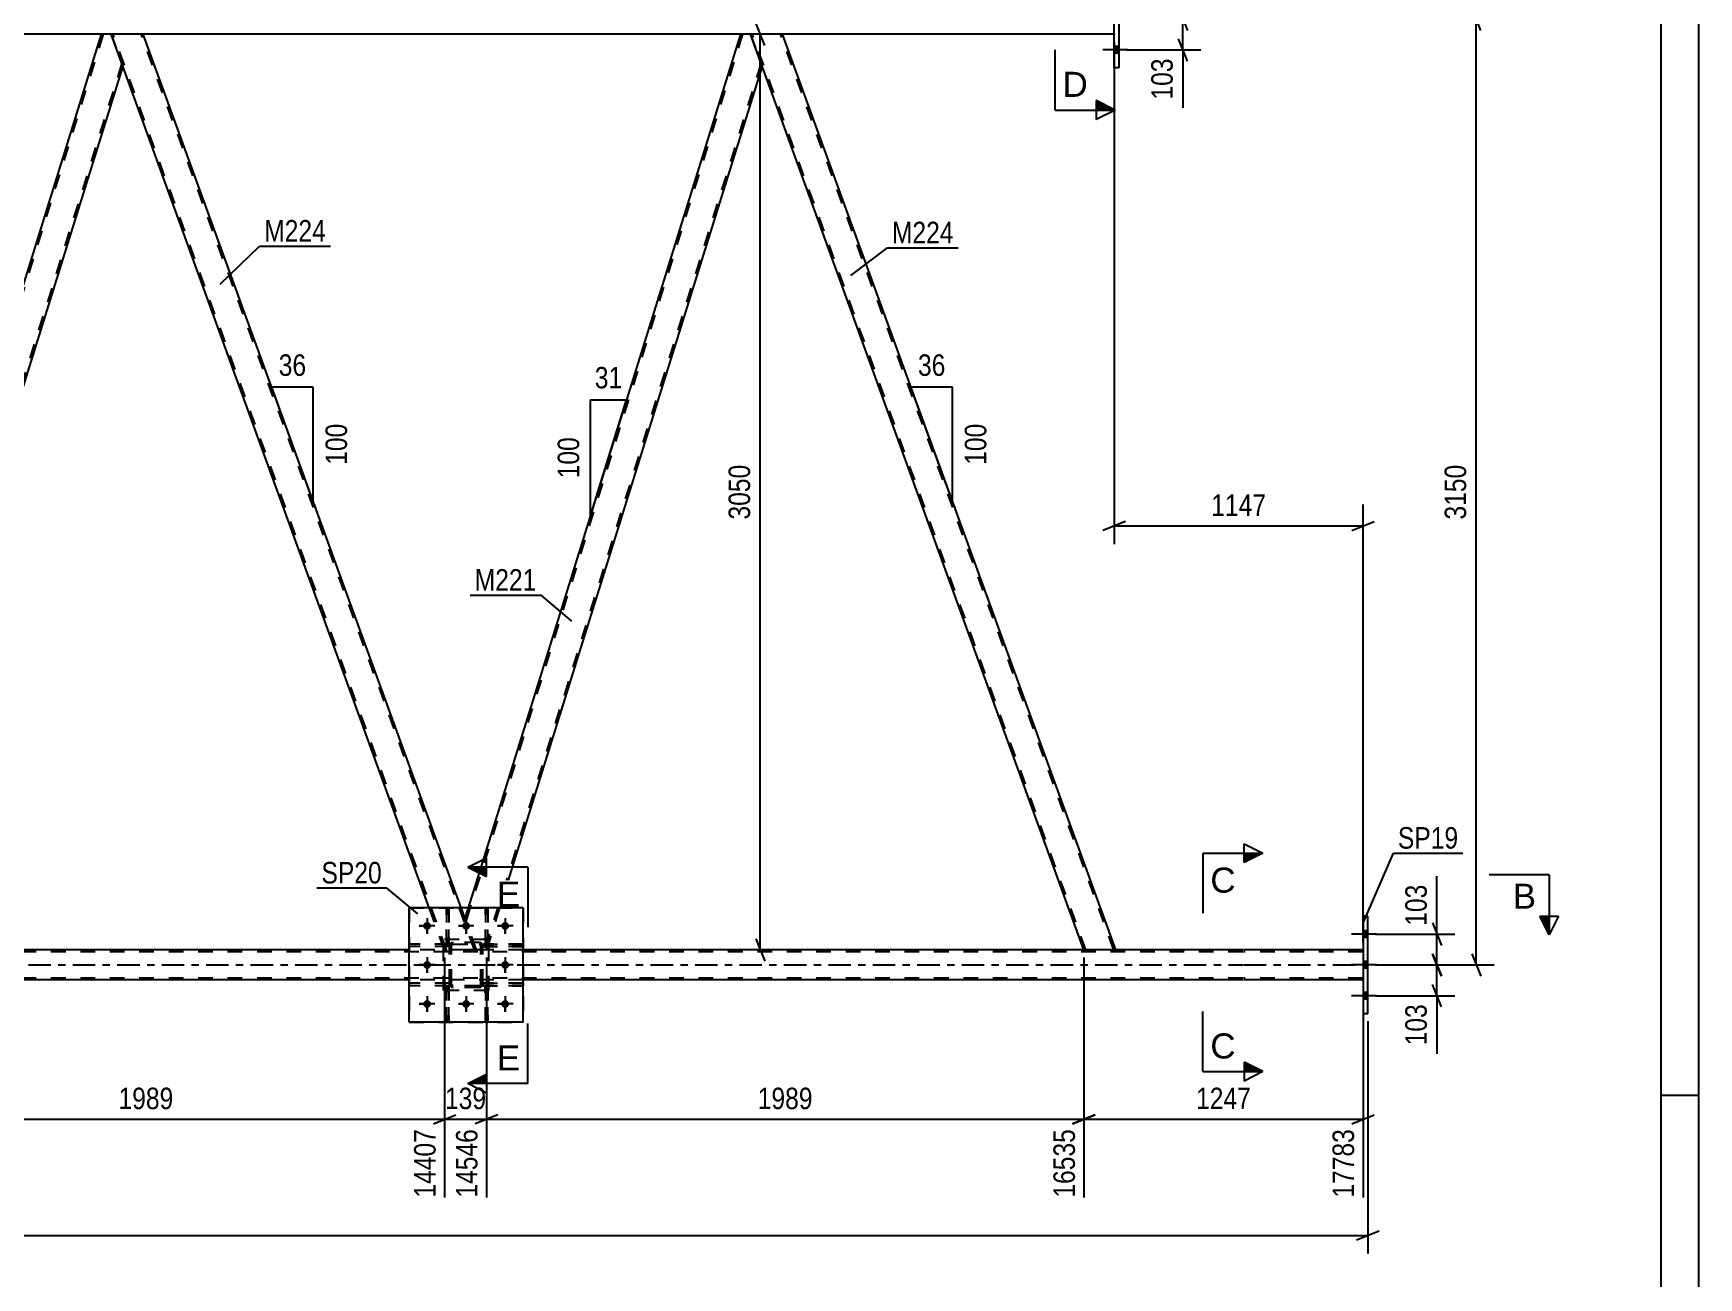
# Model space of a CAD drawing. Header units: millimetres. Extents: x 0 to 841, y 0 to 594.
# Drawn here: x 619.2 to 841, y 273.7 to 439.5 of the extents above; entities that cross this region are included whole.
import ezdxf

# ---------------------------------------------------------------- set-up
doc = ezdxf.new("R2010")
doc.units = ezdxf.units.MM
doc.linetypes.add('DXK_LINE_DOT2', pattern=[3.9198, 1.9599, -1.9599])
doc.linetypes.add('DXK_LINE_DOT3', pattern=[5.9187, 2.979, -0.9799, 0.9799, -0.9799])
doc.styles.add('Arial', font='ARIAL.TTF', dxfattribs={"height": 0.2})
doc.styles.add('Arial Narrow', font='ARIALN.TTF', dxfattribs={"height": 0.2})

# ---------------------------------------------------------------- blocks, each defined once
blk = doc.blocks.new('Unknown-122573939-1133 - 10963')
at = {"color": 5, "linetype": 'Continuous'}
for p, q in [((841, 0), (841, 594)), ((836, 5), (836, 589)), ((841, 298), (836, 298))]:
    blk.add_line(p, q, dxfattribs=at)
blk = doc.blocks.new('Part-122573939-3376 - 3261')
at = {"color": 7, "linetype": 'DXK_LINE_DOT2'}
for p, q in [((674.66, 312.95), (669.26, 312.95)), ((669.26, 312.95), (669.26, 312.63)), ((674.06, 312.63), (674.06, 312.95)), ((674.66, 312.63), (674.66, 312.95)), ((674.66, 312.63), (669.26, 312.63))]:
    blk.add_line(p, q, dxfattribs=at)
blk = doc.blocks.new('Part-122573939-3618 - 3261')
at = {"color": 7, "linetype": 'DXK_LINE_DOT2'}
for p, q in [((674.66, 312.95), (669.26, 312.95)), ((669.26, 312.63), (669.26, 312.95)), ((674.06, 312.63), (674.06, 312.95)), ((674.66, 312.95), (674.66, 312.63)), ((674.66, 312.63), (669.26, 312.63))]:
    blk.add_line(p, q, dxfattribs=at)
blk = doc.blocks.new('Part-122573939-3365 - 3261')
at = {"color": 7, "linetype": 'DXK_LINE_DOT2'}
for p, q in [((713.66, 439.39), (676.84, 321.27)), ((716.13, 435.51), (679.32, 317.39)), ((677.12, 322.99), (676.7, 321.64)), ((678.25, 317.39), (676.7, 321.64)), ((681.31, 322.99), (679.57, 317.39)), ((679.57, 317.39), (678.25, 317.39))]:
    blk.add_line(p, q, dxfattribs=at)
at = {"color": 2, "linetype": 'Continuous'}
for p, q in [((713.4, 439.39), (677.12, 322.99)), ((714.72, 439.39), (713.4, 439.39)), ((716.27, 435.14), (714.72, 439.39)), ((716.27, 435.14), (681.31, 322.99))]:
    blk.add_line(p, q, dxfattribs=at)
blk = doc.blocks.new('Part-122573939-3617 - 3261')
at = {"color": 7, "linetype": 'DXK_LINE_DOT2'}
for p, q in [((674.66, 318.15), (669.26, 318.15)), ((669.26, 317.83), (669.26, 318.15)), ((674.66, 317.83), (669.26, 317.83)), ((674.06, 317.83), (674.06, 318.15)), ((674.66, 318.15), (674.66, 317.83))]:
    blk.add_line(p, q, dxfattribs=at)
blk = doc.blocks.new('Part-122573939-3371 - 3261')
at = {"color": 7, "linetype": 'DXK_LINE_DOT2'}
for p, q in [((674.66, 318.15), (669.26, 318.15)), ((669.26, 318.15), (669.26, 317.83)), ((674.66, 317.83), (669.26, 317.83)), ((674.06, 317.83), (674.06, 318.15)), ((674.66, 317.83), (674.66, 318.15))]:
    blk.add_line(p, q, dxfattribs=at)
blk = doc.blocks.new('Part-122573939-3391 - 3261')
at = {"color": 7, "linetype": 'DXK_LINE_DOT2'}
for p, q in [((763.16, 443.39), (763.16, 439.39)), ((633.84, 439.39), (628.27, 439.39)), ((718.98, 439.39), (713.4, 439.39))]:
    blk.add_line(p, q, dxfattribs=at)
at = {"color": 2, "linetype": 'Continuous'}
for p, q in [((628.27, 439.39), (548.71, 439.39)), ((713.4, 439.39), (633.84, 439.39)), ((763.16, 439.39), (718.98, 439.39))]:
    blk.add_line(p, q, dxfattribs=at)
blk = doc.blocks.new('Part-122573939-3370 - 3261')
at = {"color": 2, "linetype": 'Continuous'}
for p, q in [((633.84, 439.39), (629.59, 439.39)), ((676.21, 322.99), (633.84, 439.39)), ((671.95, 322.99), (631.14, 435.14))]:
    blk.add_line(p, q, dxfattribs=at)
at = {"color": 7, "linetype": 'DXK_LINE_DOT2'}
for p, q in [((629.59, 439.39), (631.14, 435.14)), ((674.25, 317.39), (629.84, 439.39)), ((677.99, 317.39), (633.59, 439.39)), ((673.99, 317.39), (671.95, 322.99)), ((678.25, 317.39), (676.21, 322.99)), ((678.25, 317.39), (673.99, 317.39))]:
    blk.add_line(p, q, dxfattribs=at)
blk = doc.blocks.new('Bolt-122573939-3332 - 3261')
at = {"linetype": 'Continuous'}
for points in [[(672.18, 320.59, -1), (671.14, 320.59, -1)], [(677.38, 320.59, -1), (676.34, 320.59, -1)], [(682.58, 320.59, -1), (681.54, 320.59, -1)], [(672.18, 315.39, -1), (671.14, 315.39, -1)], [(682.58, 315.39, -1), (681.54, 315.39, -1)], [(672.18, 310.19, -1), (671.14, 310.19, -1)], [(677.38, 310.19, -1), (676.34, 310.19, -1)], [(682.58, 310.19, -1), (681.54, 310.19, -1)]]:
    blk.add_hatch(color=1, dxfattribs=at).paths.add_polyline_path(points)
at = {"color": 1, "linetype": 'Continuous'}
for p, q in [((671.66, 321.63), (671.66, 319.55)), ((676.86, 321.63), (676.86, 319.55)), ((682.06, 321.63), (682.06, 319.55)), ((672.7, 320.59), (670.62, 320.59)), ((677.9, 320.59), (675.82, 320.59)), ((683.1, 320.59), (681.02, 320.59)), ((672.7, 315.39), (670.62, 315.39)), ((671.66, 316.43), (671.66, 314.35)), ((683.1, 315.39), (681.02, 315.39)), ((682.06, 316.43), (682.06, 314.35)), ((671.66, 311.23), (671.66, 309.15)), ((676.86, 311.23), (676.86, 309.15)), ((682.06, 311.23), (682.06, 309.15)), ((672.7, 310.19), (670.62, 310.19)), ((677.9, 310.19), (675.82, 310.19)), ((683.1, 310.19), (681.02, 310.19))]:
    blk.add_line(p, q, dxfattribs=at)
blk = doc.blocks.new('Part-122573939-3335 - 3261')
at = {"color": 7, "linetype": 'DXK_LINE_DOT2'}
for p, q in [((674.54, 312.62), (674.22, 312.62)), ((674.22, 312.62), (674.22, 307.79)), ((674.22, 312.02), (674.54, 312.02)), ((674.54, 307.79), (674.54, 312.62)), ((674.22, 307.79), (674.54, 307.79))]:
    blk.add_line(p, q, dxfattribs=at)
blk = doc.blocks.new('Part-122573939-3403 - 3261')
at = {"color": 7, "linetype": 'DXK_LINE_DOT2'}
for p, q in [((679.42, 307.79), (679.41, 312.62)), ((679.41, 312.62), (679.73, 312.62)), ((679.41, 312.02), (679.73, 312.02)), ((679.73, 312.62), (679.74, 307.79)), ((679.74, 307.79), (679.42, 307.79))]:
    blk.add_line(p, q, dxfattribs=at)
blk = doc.blocks.new('Part-122573939-3400 - 3261')
at = {"color": 7, "linetype": 'DXK_LINE_DOT2'}
for p, q in [((674.22, 307.79), (674.22, 312.62)), ((674.22, 312.62), (674.54, 312.62)), ((674.22, 312.02), (674.54, 312.02)), ((674.54, 312.62), (674.54, 307.79)), ((674.54, 307.79), (674.22, 307.79))]:
    blk.add_line(p, q, dxfattribs=at)
blk = doc.blocks.new('Part-122573939-3621 - 3261')
at = {"color": 7, "linetype": 'DXK_LINE_DOT2'}
for p, q in [((679.42, 322.99), (679.42, 318.14)), ((679.74, 322.99), (679.42, 322.99)), ((679.74, 318.14), (679.74, 322.99)), ((679.42, 318.74), (679.74, 318.74)), ((679.42, 318.14), (679.74, 318.14))]:
    blk.add_line(p, q, dxfattribs=at)
blk = doc.blocks.new('Part-122573939-3416 - 3261')
at = {"color": 2, "linetype": 'Continuous'}
for p, q in [((669.26, 317.39), (594.43, 317.39)), ((759.13, 317.39), (684.46, 317.39)), ((780.32, 317.39), (763.38, 317.39)), ((796.3, 317.39), (780.42, 317.39)), ((669.26, 313.39), (514.19, 313.39)), ((780.32, 313.39), (684.46, 313.39)), ((796.3, 313.39), (780.42, 313.39))]:
    blk.add_line(p, q, dxfattribs=at)
at = {"color": 7, "linetype": 'DXK_LINE_DOT2'}
for p, q in [((684.46, 317.39), (669.26, 317.39)), ((763.38, 317.39), (759.13, 317.39)), ((796.3, 317.39), (796.3, 313.39)), ((780.32, 317.15), (97.72, 317.15)), ((796.3, 317.15), (780.42, 317.15)), ((780.32, 313.63), (97.72, 313.63)), ((684.46, 313.39), (669.26, 313.39)), ((796.3, 313.63), (780.42, 313.63))]:
    blk.add_line(p, q, dxfattribs=at)
at = {"color": 7, "linetype": 'DXK_LINE_DOT3'}
for p, q in [((97.72, 315.39), (780.32, 315.39)), ((780.42, 315.39), (796.3, 315.39))]:
    blk.add_line(p, q, dxfattribs=at)
blk = doc.blocks.new('Part-122573939-3437 - 3261')
at = {"color": 2, "linetype": 'Continuous'}
for p, q in [((796.94, 321.89), (796.3, 321.89)), ((796.3, 321.89), (796.3, 308.89)), ((796.94, 308.89), (796.94, 321.89)), ((796.94, 308.89), (796.3, 308.89))]:
    blk.add_line(p, q, dxfattribs=at)
blk = doc.blocks.new('Part-122573939-3447 - 3261')
at = {"color": 7, "linetype": 'DXK_LINE_DOT2'}
for p, q in [((674.66, 317.91), (674.7, 318.09)), ((674.7, 318.09), (674.66, 317.91)), ((674.66, 312.87), (674.66, 317.91)), ((674.9, 317.91), (674.92, 318)), ((674.9, 312.87), (674.9, 317.91)), ((674.92, 318), (674.97, 318.08)), ((674.96, 318.35), (675.14, 318.39)), ((675.14, 318.39), (674.96, 318.35)), ((674.97, 318.08), (675.05, 318.13)), ((675.05, 318.13), (675.14, 318.15)), ((678.58, 318.39), (675.14, 318.39)), ((675.14, 318.15), (678.58, 318.15)), ((678.58, 318.39), (678.77, 318.35)), ((678.77, 318.35), (678.58, 318.39)), ((678.58, 318.15), (678.67, 318.13)), ((678.67, 318.13), (678.75, 318.08)), ((678.75, 318.08), (678.8, 318)), ((678.8, 318), (678.82, 317.91)), ((678.82, 312.87), (678.82, 317.91)), ((679.02, 318.09), (679.06, 317.91)), ((679.06, 317.91), (679.02, 318.09)), ((679.06, 312.87), (679.06, 317.91)), ((674.7, 312.68), (674.66, 312.87)), ((674.66, 312.87), (674.7, 312.68)), ((674.92, 312.78), (674.9, 312.87)), ((674.97, 312.7), (674.92, 312.78)), ((678.8, 312.78), (678.75, 312.7)), ((678.82, 312.87), (678.8, 312.78)), ((679.06, 312.87), (679.02, 312.68)), ((679.02, 312.68), (679.06, 312.87)), ((675.14, 312.39), (674.96, 312.43)), ((674.96, 312.43), (675.14, 312.39)), ((675.05, 312.65), (674.97, 312.7)), ((675.14, 312.63), (675.05, 312.65)), ((678.58, 312.63), (675.14, 312.63)), ((678.58, 312.39), (675.14, 312.39)), ((678.67, 312.65), (678.58, 312.63)), ((678.77, 312.43), (678.58, 312.39)), ((678.58, 312.39), (678.77, 312.43)), ((678.75, 312.7), (678.67, 312.65))]:
    blk.add_line(p, q, dxfattribs=at)
at = {"color": 7, "linetype": 'DXK_LINE_DOT3'}
blk.add_line((676.86, 315.39), (676.86, 315.39), dxfattribs=at)
at = {"color": 7, "linetype": 'DXK_LINE_DOT2'}
for centre, start, end in [((675.14, 317.91), 112.5, 157.5), ((675.14, 317.91), 112.5, 157.5), ((678.58, 317.91), 22.5, 67.5), ((678.58, 317.91), 22.5, 67.5), ((675.14, 312.87), 202.5, 247.5), ((675.14, 312.87), 202.5, 247.5), ((678.58, 312.87), 292.5, 337.5), ((678.58, 312.87), 292.5, 337.5)]:
    blk.add_arc(centre, 0.48, start, end, dxfattribs=at)
blk = doc.blocks.new('Part-122573939-3479 - 3261')
at = {"color": 7, "linetype": 'DXK_LINE_DOT2'}
for p, q in [((674.66, 317.91), (674.7, 318.09)), ((674.7, 318.09), (674.66, 317.91)), ((674.66, 312.87), (674.66, 317.91)), ((674.9, 317.91), (674.92, 318)), ((674.9, 312.87), (674.9, 317.91)), ((674.92, 318), (674.97, 318.08)), ((674.96, 318.35), (675.14, 318.39)), ((675.14, 318.39), (674.96, 318.35)), ((674.97, 318.08), (675.05, 318.13)), ((675.05, 318.13), (675.14, 318.15)), ((678.58, 318.39), (675.14, 318.39)), ((675.14, 318.15), (678.58, 318.15)), ((678.58, 318.39), (678.77, 318.35)), ((678.77, 318.35), (678.58, 318.39)), ((678.58, 318.15), (678.67, 318.13)), ((678.67, 318.13), (678.75, 318.08)), ((678.75, 318.08), (678.8, 318)), ((678.8, 318), (678.82, 317.91)), ((678.82, 312.87), (678.82, 317.91)), ((679.02, 318.09), (679.06, 317.91)), ((679.06, 317.91), (679.02, 318.09)), ((679.06, 312.87), (679.06, 317.91)), ((674.7, 312.69), (674.66, 312.87)), ((674.66, 312.87), (674.7, 312.69)), ((674.92, 312.78), (674.9, 312.87)), ((674.97, 312.7), (674.92, 312.78)), ((678.8, 312.78), (678.75, 312.7)), ((678.82, 312.87), (678.8, 312.78)), ((679.06, 312.87), (679.02, 312.69)), ((679.02, 312.69), (679.06, 312.87)), ((675.14, 312.39), (674.96, 312.43)), ((674.96, 312.43), (675.14, 312.39)), ((675.05, 312.65), (674.97, 312.7)), ((675.14, 312.63), (675.05, 312.65)), ((678.58, 312.63), (675.14, 312.63)), ((678.58, 312.39), (675.14, 312.39)), ((678.67, 312.65), (678.58, 312.63)), ((678.77, 312.43), (678.58, 312.39)), ((678.58, 312.39), (678.77, 312.43)), ((678.75, 312.7), (678.67, 312.65))]:
    blk.add_line(p, q, dxfattribs=at)
at = {"color": 7, "linetype": 'DXK_LINE_DOT3'}
blk.add_line((676.86, 315.39), (676.86, 315.39), dxfattribs=at)
at = {"color": 7, "linetype": 'DXK_LINE_DOT2'}
for centre, start, end in [((675.14, 317.91), 112.5, 157.5), ((675.14, 317.91), 112.5, 157.5), ((678.58, 317.91), 22.5, 67.5), ((678.58, 317.91), 22.5, 67.5), ((675.14, 312.87), 202.5, 247.5), ((675.14, 312.87), 202.5, 247.5), ((678.58, 312.87), 292.5, 337.5), ((678.58, 312.87), 292.5, 337.5)]:
    blk.add_arc(centre, 0.48, start, end, dxfattribs=at)
blk = doc.blocks.new('Part-122573939-3480 - 3261')
at = {"color": 7, "linetype": 'DXK_LINE_DOT2'}
for p, q in [((679.86, 318.79), (673.86, 318.79)), ((673.86, 311.99), (673.86, 318.79)), ((679.86, 311.99), (679.86, 318.79)), ((679.86, 311.99), (673.86, 311.99))]:
    blk.add_line(p, q, dxfattribs=at)
blk = doc.blocks.new('Part-122573939-3481 - 3261')
at = {"color": 7, "linetype": 'DXK_LINE_DOT2'}
for p, q in [((679.86, 318.79), (673.86, 318.79)), ((673.86, 311.99), (673.86, 318.79)), ((679.86, 311.99), (679.86, 318.79)), ((679.86, 311.99), (673.86, 311.99))]:
    blk.add_line(p, q, dxfattribs=at)
blk = doc.blocks.new('Part-122573939-3484 - 3261')
at = {"color": 7, "linetype": 'DXK_LINE_DOT2'}
for p, q in [((674.22, 318.14), (674.22, 322.99)), ((674.22, 322.99), (674.54, 322.99)), ((674.54, 322.99), (674.54, 318.14)), ((674.22, 318.74), (674.54, 318.74)), ((674.54, 318.14), (674.22, 318.14))]:
    blk.add_line(p, q, dxfattribs=at)
blk = doc.blocks.new('Part-122573939-3487 - 3261')
at = {"color": 7, "linetype": 'DXK_LINE_DOT2'}
for p, q in [((679.42, 318.14), (679.42, 322.99)), ((679.42, 322.99), (679.74, 322.99)), ((679.74, 322.99), (679.74, 318.14)), ((679.42, 318.74), (679.74, 318.74)), ((679.74, 318.14), (679.42, 318.14))]:
    blk.add_line(p, q, dxfattribs=at)
blk = doc.blocks.new('Part-122573939-3506 - 3261')
at = {"color": 7, "linetype": 'DXK_LINE_DOT2'}
for p, q in [((679.06, 312.63), (679.06, 312.95)), ((679.06, 312.95), (684.46, 312.95)), ((679.66, 312.63), (679.66, 312.95)), ((684.46, 312.95), (684.46, 312.63)), ((684.46, 312.63), (679.06, 312.63))]:
    blk.add_line(p, q, dxfattribs=at)
blk = doc.blocks.new('Part-122573939-3507 - 3261')
at = {"color": 7, "linetype": 'DXK_LINE_DOT2'}
for p, q in [((669.26, 322.99), (684.46, 322.99)), ((669.26, 322.99), (669.26, 307.79)), ((684.46, 322.99), (684.46, 307.79)), ((669.26, 307.79), (684.46, 307.79))]:
    blk.add_line(p, q, dxfattribs=at)
blk = doc.blocks.new('Bolt-122573939-3511 - 3261')
at = {"color": 1, "linetype": 'Continuous'}
for p, q in [((671.66, 321.63), (671.66, 320.94)), ((676.86, 321.63), (676.86, 320.94)), ((682.06, 321.63), (682.06, 320.94)), ((670.62, 320.59), (671.31, 320.59)), ((671.66, 319.55), (671.66, 320.24)), ((672.7, 320.59), (672.01, 320.59)), ((675.82, 320.59), (676.51, 320.59)), ((676.86, 319.55), (676.86, 320.24)), ((677.9, 320.59), (677.21, 320.59)), ((681.02, 320.59), (681.71, 320.59)), ((682.06, 319.55), (682.06, 320.24)), ((683.1, 320.59), (682.41, 320.59)), ((670.62, 315.39), (671.31, 315.39)), ((671.66, 316.43), (671.66, 315.74)), ((671.66, 314.35), (671.66, 315.04)), ((672.7, 315.39), (672.01, 315.39)), ((681.02, 315.39), (681.71, 315.39)), ((682.06, 316.43), (682.06, 315.74)), ((682.06, 314.35), (682.06, 315.04)), ((683.1, 315.39), (682.41, 315.39)), ((671.66, 311.23), (671.66, 310.54)), ((676.86, 311.23), (676.86, 310.54)), ((682.06, 311.23), (682.06, 310.54)), ((670.62, 310.19), (671.31, 310.19)), ((671.66, 309.15), (671.66, 309.84)), ((672.7, 310.19), (672.01, 310.19)), ((675.82, 310.19), (676.51, 310.19)), ((676.86, 309.15), (676.86, 309.84)), ((677.9, 310.19), (677.21, 310.19)), ((681.02, 310.19), (681.71, 310.19)), ((682.06, 309.15), (682.06, 309.84)), ((683.1, 310.19), (682.41, 310.19))]:
    blk.add_line(p, q, dxfattribs=at)
blk = doc.blocks.new('Part-122573939-3517 - 3261')
at = {"color": 2, "linetype": 'Continuous'}
for p, q in [((763.16, 434.89), (763.16, 447.89)), ((763.16, 447.89), (763.8, 447.89)), ((763.8, 447.89), (763.8, 434.89)), ((763.8, 434.89), (763.16, 434.89))]:
    blk.add_line(p, q, dxfattribs=at)
blk = doc.blocks.new('Part-122573939-3532 - 3261')
at = {"color": 2, "linetype": 'Continuous'}
for p, q in [((628.27, 439.39), (591.57, 321.64)), ((629.59, 439.39), (628.27, 439.39)), ((631.14, 435.14), (629.59, 439.39)), ((631.14, 435.14), (594.43, 317.39)), ((593.11, 317.39), (591.57, 321.64)), ((593.11, 317.39), (594.43, 317.39))]:
    blk.add_line(p, q, dxfattribs=at)
at = {"color": 7, "linetype": 'DXK_LINE_DOT2'}
for p, q in [((628.52, 439.39), (591.7, 321.27)), ((631, 435.51), (594.18, 317.39)), ((594.12, 317.39), (594.16, 317.39)), ((594.16, 317.39), (594.12, 317.39)), ((594.18, 317.39), (594.16, 317.39)), ((594.16, 317.39), (594.18, 317.39))]:
    blk.add_line(p, q, dxfattribs=at)
blk = doc.blocks.new('Part-122573939-3537 - 3261')
at = {"color": 2, "linetype": 'Continuous'}
for p, q in [((718.98, 439.39), (714.72, 439.39)), ((763.38, 317.39), (718.98, 439.39)), ((759.13, 317.39), (716.27, 435.14)), ((763.07, 317.39), (759.13, 317.39)), ((763.34, 317.39), (763.07, 317.39)), ((763.38, 317.39), (763.34, 317.39))]:
    blk.add_line(p, q, dxfattribs=at)
at = {"color": 7, "linetype": 'DXK_LINE_DOT2'}
for p, q in [((714.72, 439.39), (716.27, 435.14)), ((759.38, 317.39), (714.98, 439.39)), ((763.13, 317.39), (718.72, 439.39)), ((763.07, 317.39), (763.23, 317.39))]:
    blk.add_line(p, q, dxfattribs=at)
blk = doc.blocks.new('Part-122573939-3540 - 3261')
at = {"color": 7, "linetype": 'DXK_LINE_DOT2'}
for p, q in [((674.22, 322.99), (674.22, 318.14)), ((674.54, 322.99), (674.22, 322.99)), ((674.54, 318.14), (674.54, 322.99)), ((674.22, 318.74), (674.54, 318.74)), ((674.22, 318.14), (674.54, 318.14))]:
    blk.add_line(p, q, dxfattribs=at)
blk = doc.blocks.new('Part-122573939-3543 - 3261')
at = {"color": 7, "linetype": 'DXK_LINE_DOT2'}
for p, q in [((679.73, 312.62), (679.41, 312.62)), ((679.41, 312.62), (679.42, 307.79)), ((679.41, 312.02), (679.73, 312.02)), ((679.74, 307.79), (679.73, 312.62)), ((679.42, 307.79), (679.74, 307.79))]:
    blk.add_line(p, q, dxfattribs=at)
blk = doc.blocks.new('Part-122573939-3544 - 3261')
at = {"color": 7, "linetype": 'DXK_LINE_DOT2'}
for p, q in [((684.46, 318.15), (679.06, 318.15)), ((679.06, 318.15), (679.06, 317.83)), ((679.06, 317.83), (684.46, 317.83)), ((679.66, 317.83), (679.66, 318.15)), ((684.46, 317.83), (684.46, 318.15))]:
    blk.add_line(p, q, dxfattribs=at)
blk = doc.blocks.new('Part-122573939-3549 - 3261')
at = {"color": 2, "linetype": 'Continuous'}
for p, q in [((684.46, 322.99), (669.26, 322.99)), ((669.26, 307.79), (669.26, 322.99)), ((684.46, 307.79), (684.46, 322.99)), ((684.46, 307.79), (669.26, 307.79))]:
    blk.add_line(p, q, dxfattribs=at)
blk = doc.blocks.new('Part-122573939-3550 - 3261')
at = {"color": 7, "linetype": 'DXK_LINE_DOT2'}
for p, q in [((679.06, 317.83), (679.06, 318.15)), ((679.06, 318.15), (684.46, 318.15)), ((684.46, 317.83), (679.06, 317.83)), ((679.66, 317.83), (679.66, 318.15)), ((684.46, 318.15), (684.46, 317.83))]:
    blk.add_line(p, q, dxfattribs=at)
blk = doc.blocks.new('Bolt-122573939-3551 - 3261')
at = {"linetype": 'Continuous'}
for points in [[(796.3, 319.93), (796.3, 319.05), (796.94, 319.05), (796.94, 319.93)], [(796.3, 319.93), (796.3, 319.05), (796.94, 319.05), (796.94, 319.93)], [(796.3, 319.93), (796.3, 319.05), (796.94, 319.05), (796.94, 319.93)], [(796.3, 315.83), (796.3, 314.95), (796.94, 314.95), (796.94, 315.83)], [(796.3, 315.83), (796.3, 314.95), (796.94, 314.95), (796.94, 315.83)], [(796.3, 311.73), (796.3, 310.85), (796.94, 310.85), (796.94, 311.73)], [(796.3, 311.73), (796.3, 310.85), (796.94, 310.85), (796.94, 311.73)], [(796.3, 311.73), (796.3, 310.85), (796.94, 310.85), (796.94, 311.73)]]:
    blk.add_hatch(color=1, dxfattribs=at).paths.add_polyline_path(points)
at = {"color": 1, "linetype": 'Continuous'}
for p, q in [((798.1, 319.49), (794.78, 319.49)), ((798.1, 319.49), (794.78, 319.49)), ((798.1, 319.49), (794.78, 319.49)), ((796.94, 319.93), (796.3, 319.93)), ((796.94, 319.93), (796.3, 319.93)), ((796.94, 319.93), (796.3, 319.93)), ((796.94, 319.05), (796.3, 319.05)), ((796.94, 319.05), (796.3, 319.05)), ((796.94, 319.05), (796.3, 319.05)), ((798.1, 315.39), (794.78, 315.39)), ((798.1, 315.39), (794.78, 315.39)), ((796.94, 315.83), (796.3, 315.83)), ((796.94, 315.83), (796.3, 315.83)), ((796.94, 314.95), (796.3, 314.95)), ((796.94, 314.95), (796.3, 314.95)), ((798.1, 311.29), (794.78, 311.29)), ((798.1, 311.29), (794.78, 311.29)), ((798.1, 311.29), (794.78, 311.29)), ((796.94, 311.73), (796.3, 311.73)), ((796.94, 311.73), (796.3, 311.73)), ((796.94, 311.73), (796.3, 311.73)), ((796.94, 310.85), (796.3, 310.85)), ((796.94, 310.85), (796.3, 310.85)), ((796.94, 310.85), (796.3, 310.85))]:
    blk.add_line(p, q, dxfattribs=at)
blk = doc.blocks.new('Bolt-122573939-3652 - 3261')
at = {"linetype": 'Continuous'}
for points in [[(763.16, 445.93), (763.16, 445.05), (763.8, 445.05), (763.8, 445.93)], [(763.16, 445.93), (763.16, 445.05), (763.8, 445.05), (763.8, 445.93)], [(763.16, 445.93), (763.16, 445.05), (763.8, 445.05), (763.8, 445.93)], [(763.16, 441.83), (763.16, 440.95), (763.8, 440.95), (763.8, 441.83)], [(763.16, 441.83), (763.16, 440.95), (763.8, 440.95), (763.8, 441.83)], [(763.16, 437.73), (763.16, 436.85), (763.8, 436.85), (763.8, 437.73)], [(763.16, 437.73), (763.16, 436.85), (763.8, 436.85), (763.8, 437.73)], [(763.16, 437.73), (763.16, 436.85), (763.8, 436.85), (763.8, 437.73)]]:
    blk.add_hatch(color=1, dxfattribs=at).paths.add_polyline_path(points)
at = {"color": 1, "linetype": 'Continuous'}
for p, q in [((763.8, 445.93), (763.16, 445.93)), ((763.8, 445.93), (763.16, 445.93)), ((763.8, 445.93), (763.16, 445.93)), ((764.96, 445.49), (761.64, 445.49)), ((764.96, 445.49), (761.64, 445.49)), ((764.96, 445.49), (761.64, 445.49)), ((763.8, 445.05), (763.16, 445.05)), ((763.8, 445.05), (763.16, 445.05)), ((763.8, 445.05), (763.16, 445.05)), ((764.96, 441.39), (761.64, 441.39)), ((764.96, 441.39), (761.64, 441.39)), ((763.8, 441.83), (763.16, 441.83)), ((763.8, 441.83), (763.16, 441.83)), ((763.8, 440.95), (763.16, 440.95)), ((763.8, 440.95), (763.16, 440.95)), ((764.96, 437.29), (761.64, 437.29)), ((764.96, 437.29), (761.64, 437.29)), ((764.96, 437.29), (761.64, 437.29)), ((763.8, 437.73), (763.16, 437.73)), ((763.8, 437.73), (763.16, 437.73)), ((763.8, 437.73), (763.16, 437.73)), ((763.8, 436.85), (763.16, 436.85)), ((763.8, 436.85), (763.16, 436.85)), ((763.8, 436.85), (763.16, 436.85))]:
    blk.add_line(p, q, dxfattribs=at)
blk = doc.blocks.new('Part-122573939-3685 - 3261')
at = {"color": 7, "linetype": 'DXK_LINE_DOT2'}
for p, q in [((684.46, 312.95), (679.06, 312.95)), ((679.06, 312.95), (679.06, 312.63)), ((679.66, 312.63), (679.66, 312.95)), ((684.46, 312.63), (684.46, 312.95)), ((679.06, 312.63), (684.46, 312.63))]:
    blk.add_line(p, q, dxfattribs=at)
blk = doc.blocks.new('StraightDimension-122573939-4664 - 3261')
at = {"color": 7, "linetype": 'Continuous'}
for p, q in [((764.8, 441.39), (774.71, 441.39)), ((771.71, 442.89), (772.91, 439.89)), ((772.31, 437.29), (772.31, 441.39)), ((764.8, 437.29), (774.71, 437.29)), ((772.91, 435.79), (771.71, 438.79))]:
    blk.add_line(p, q, dxfattribs=at)
at = {"color": 0}
blk.add_wipeout([(771.56, 436.76), (767.36, 436.76), (767.36, 430.08), (771.56, 430.08)], dxfattribs=at)
at = {"color": 7, "linetype": 'Continuous'}
blk.add_line((772.31, 437.29), (772.31, 429.56), dxfattribs=at)
blk.add_line((772.31, 437.29), (772.31, 429.56), dxfattribs=at)
at = {"color": 3, "style": 'Arial Narrow'}
blk.add_text('103', height=2.863, rotation=90.0002, dxfattribs=at).set_placement((770.96, 430.68))
blk = doc.blocks.new('StraightDimension-122573939-4060 - 3261')
at = {"color": 7, "linetype": 'Continuous'}
for p, q in [((763.16, 438.39), (763.16, 371.47)), ((796.3, 318.39), (796.3, 376.72)), ((764.66, 374.47), (761.66, 373.27)), ((763.16, 373.87), (796.3, 373.87)), ((794.8, 373.27), (797.8, 374.47))]:
    blk.add_line(p, q, dxfattribs=at)
at = {"color": 0}
blk.add_wipeout([(783.99, 374.62), (783.99, 378.82), (775.48, 378.82), (775.48, 374.62)], dxfattribs=at)
at = {"color": 3, "style": 'Arial Narrow'}
blk.add_text('1147', height=2.863, dxfattribs=at).set_placement((776.08, 375.22))
blk = doc.blocks.new('StraightDimension-122573939-3967 - 3261')
at = {"color": 7, "linetype": 'Continuous'}
for p, q in [((673.99, 316.39), (673.99, 284.39)), ((679.57, 316.39), (679.57, 284.39)), ((672.49, 294.23), (675.49, 295.43)), ((681.07, 295.43), (678.07, 294.23)), ((673.99, 294.83), (679.57, 294.83))]:
    blk.add_line(p, q, dxfattribs=at)
at = {"color": 0}
blk.add_wipeout([(680.12, 295.58), (680.12, 299.78), (673.44, 299.78), (673.44, 295.58)], dxfattribs=at)
at = {"color": 0, "linetype": 'Continuous'}
blk.add_wipeout([(678.97, 294.13), (674.77, 294.13), (674.77, 283.79), (678.97, 283.79)], dxfattribs=at)
at = {"color": 3, "style": 'Arial Narrow'}
blk.add_text('139', height=2.863, dxfattribs=at).set_placement((674.04, 296.18))
at = {"color": 3, "linetype": 'Continuous', "style": 'Arial Narrow'}
blk.add_text('14546', height=2.863, rotation=90.0002, dxfattribs=at).set_placement((678.37, 284.39))
blk = doc.blocks.new('AngleDimension-122573939-10686 - 3261')
at = {"color": 7, "linetype": 'Continuous'}
for p, q in [((656.5, 392.37), (650.96, 392.37)), ((656.5, 377.15), (650.96, 392.37)), ((656.5, 377.15), (656.5, 392.37)), ((656.78, 376.37), (656.5, 377.15))]:
    blk.add_line(p, q, dxfattribs=at)
at = {"color": 0}
for points in [[(656.16, 393.27), (656.16, 397.47), (651.3, 397.47), (651.3, 393.27)], [(661.6, 388.1), (657.4, 388.1), (657.4, 381.42), (661.6, 381.42)]]:
    blk.add_wipeout(points, dxfattribs=at)
at = {"color": 3, "style": 'Arial Narrow'}
blk.add_text('36', height=2.863, dxfattribs=at).set_placement((651.9, 393.87))
blk.add_text('100', height=2.863, rotation=90.0002, dxfattribs=at).set_placement((661, 382.02))
blk = doc.blocks.new('AngleDimension-122573939-10684 - 3261')
at = {"color": 7, "linetype": 'Continuous'}
for p, q in [((693.41, 390.7), (698.23, 390.7)), ((693.41, 375.23), (698.23, 390.7)), ((693.41, 375.23), (693.41, 390.7)), ((694.34, 378.23), (698.23, 390.7))]:
    blk.add_line(p, q, dxfattribs=at)
at = {"color": 0}
for points in [[(698.25, 391.6), (698.25, 395.8), (693.39, 395.8), (693.39, 391.6)], [(692.51, 386.31), (688.31, 386.31), (688.31, 379.62), (692.51, 379.62)]]:
    blk.add_wipeout(points, dxfattribs=at)
at = {"color": 3, "style": 'Arial Narrow'}
blk.add_text('31', height=2.863, dxfattribs=at).set_placement((693.99, 392.2))
blk.add_text('100', height=2.863, rotation=90.0002, dxfattribs=at).set_placement((691.91, 380.22))
blk = doc.blocks.new('StraightDimension-122573939-4049 - 3261')
at = {"color": 7, "linetype": 'Continuous'}
for p, q in [((796.94, 307.89), (796.94, 276.95)), ((795.44, 278.75), (798.44, 279.95)), ((51.22, 279.35), (796.94, 279.35))]:
    blk.add_line(p, q, dxfattribs=at)
blk = doc.blocks.new('StraightDimension-122573939-3732 - 3261')
at = {"color": 7, "linetype": 'Continuous'}
for p, q in [((764.8, 441.39), (813.78, 441.39)), ((811.98, 439.89), (810.78, 442.89)), ((811.38, 315.39), (811.38, 441.39)), ((797.94, 315.39), (813.78, 315.39)), ((810.78, 316.89), (811.98, 313.89))]:
    blk.add_line(p, q, dxfattribs=at)
at = {"color": 0}
blk.add_wipeout([(810.63, 382.65), (806.43, 382.65), (806.43, 374.13), (810.63, 374.13)], dxfattribs=at)
at = {"color": 3, "style": 'Arial Narrow'}
blk.add_text('3150', height=2.863, rotation=90.0002, dxfattribs=at).set_placement((810.03, 374.73))
blk = doc.blocks.new('StraightDimension-122573939-3948 - 3261')
at = {"color": 7, "linetype": 'Continuous'}
for p, q in [((594.43, 316.39), (594.43, 284.39)), ((673.99, 316.39), (673.99, 284.39)), ((595.93, 295.43), (592.93, 294.23)), ((672.49, 294.23), (675.49, 295.43)), ((594.43, 294.83), (673.99, 294.83))]:
    blk.add_line(p, q, dxfattribs=at)
at = {"color": 0}
blk.add_wipeout([(638.47, 295.58), (638.47, 299.78), (629.96, 299.78), (629.96, 295.58)], dxfattribs=at)
at = {"color": 0, "linetype": 'Continuous'}
blk.add_wipeout([(673.39, 294.13), (669.19, 294.13), (669.19, 283.79), (673.39, 283.79)], dxfattribs=at)
at = {"color": 3, "style": 'Arial Narrow'}
blk.add_text('1989', height=2.863, dxfattribs=at).set_placement((630.56, 296.18))
at = {"color": 3, "linetype": 'Continuous', "style": 'Arial Narrow'}
blk.add_text('14407', height=2.863, rotation=90.0002, dxfattribs=at).set_placement((672.79, 284.39))
blk = doc.blocks.new('StraightDimension-122573939-3986 - 3261')
at = {"color": 7, "linetype": 'Continuous'}
for p, q in [((679.57, 316.39), (679.57, 284.39)), ((759.13, 316.39), (759.13, 284.39)), ((681.07, 295.43), (678.07, 294.23)), ((757.63, 294.23), (760.63, 295.43)), ((679.57, 294.83), (759.13, 294.83))]:
    blk.add_line(p, q, dxfattribs=at)
at = {"color": 0}
blk.add_wipeout([(723.6, 295.58), (723.6, 299.78), (715.09, 299.78), (715.09, 295.58)], dxfattribs=at)
at = {"color": 0, "linetype": 'Continuous'}
blk.add_wipeout([(758.53, 294.13), (754.33, 294.13), (754.33, 283.79), (758.53, 283.79)], dxfattribs=at)
at = {"color": 3, "style": 'Arial Narrow'}
blk.add_text('1989', height=2.863, dxfattribs=at).set_placement((715.69, 296.18))
at = {"color": 3, "linetype": 'Continuous', "style": 'Arial Narrow'}
blk.add_text('16535', height=2.863, rotation=90.0002, dxfattribs=at).set_placement((757.93, 284.39))
blk = doc.blocks.new('StraightDimension-122573939-4005 - 3261')
at = {"color": 7, "linetype": 'Continuous'}
for p, q in [((759.13, 316.39), (759.13, 284.39)), ((796.3, 312.39), (796.3, 284.39)), ((760.63, 295.43), (757.63, 294.23)), ((794.8, 294.23), (797.8, 295.43)), ((759.13, 294.83), (796.3, 294.83))]:
    blk.add_line(p, q, dxfattribs=at)
at = {"color": 0}
blk.add_wipeout([(781.97, 295.58), (781.97, 299.78), (773.46, 299.78), (773.46, 295.58)], dxfattribs=at)
at = {"color": 0, "linetype": 'Continuous'}
blk.add_wipeout([(795.7, 294.13), (791.5, 294.13), (791.5, 283.79), (795.7, 283.79)], dxfattribs=at)
at = {"color": 3, "style": 'Arial Narrow'}
blk.add_text('1247', height=2.863, dxfattribs=at).set_placement((774.06, 296.18))
at = {"color": 3, "linetype": 'Continuous', "style": 'Arial Narrow'}
blk.add_text('17783', height=2.863, rotation=90.0002, dxfattribs=at).set_placement((795.1, 284.39))
blk = doc.blocks.new('StraightDimension-122573939-4594 - 3261')
at = {"color": 7, "linetype": 'Continuous'}
for p, q in [((729, 439.39), (713.17, 439.39)), ((716.62, 437.89), (715.42, 440.89)), ((716.02, 317.39), (716.02, 439.39)), ((733.68, 317.39), (713.17, 317.39)), ((715.42, 318.89), (716.62, 315.89))]:
    blk.add_line(p, q, dxfattribs=at)
at = {"color": 0}
blk.add_wipeout([(715.27, 382.65), (711.07, 382.65), (711.07, 374.13), (715.27, 374.13)], dxfattribs=at)
at = {"color": 3, "style": 'Arial Narrow'}
blk.add_text('3050', height=2.863, rotation=90.0002, dxfattribs=at).set_placement((714.67, 374.73))
blk = doc.blocks.new('StraightDimension-122573939-4647 - 3261')
at = {"color": 7, "linetype": 'Continuous'}
for p, q in [((797.94, 319.49), (808.54, 319.49)), ((805.54, 320.99), (806.74, 317.99)), ((806.14, 315.39), (806.14, 319.49)), ((797.94, 315.39), (808.54, 315.39)), ((806.74, 313.89), (805.54, 316.89))]:
    blk.add_line(p, q, dxfattribs=at)
at = {"color": 0}
blk.add_wipeout([(805.39, 326.7), (801.19, 326.7), (801.19, 320.01), (805.39, 320.01)], dxfattribs=at)
at = {"color": 7, "linetype": 'Continuous'}
blk.add_line((806.14, 319.49), (806.14, 327.22), dxfattribs=at)
blk.add_line((806.14, 319.49), (806.14, 327.22), dxfattribs=at)
at = {"color": 3, "style": 'Arial Narrow'}
blk.add_text('103', height=2.863, rotation=90.0002, dxfattribs=at).set_placement((804.79, 320.61))
blk = doc.blocks.new('StraightDimension-122573939-4655 - 3261')
at = {"color": 7, "linetype": 'Continuous'}
for p, q in [((797.94, 315.39), (808.54, 315.39)), ((805.54, 316.89), (806.74, 313.89)), ((806.14, 311.29), (806.14, 315.39)), ((806.74, 309.79), (805.54, 312.79)), ((797.94, 311.29), (808.54, 311.29))]:
    blk.add_line(p, q, dxfattribs=at)
at = {"color": 0}
blk.add_wipeout([(805.39, 310.76), (801.19, 310.76), (801.19, 304.08), (805.39, 304.08)], dxfattribs=at)
at = {"color": 7, "linetype": 'Continuous'}
blk.add_line((806.14, 311.29), (806.14, 303.56), dxfattribs=at)
blk.add_line((806.14, 311.29), (806.14, 303.56), dxfattribs=at)
at = {"color": 3, "style": 'Arial Narrow'}
blk.add_text('103', height=2.863, rotation=90.0002, dxfattribs=at).set_placement((804.79, 304.68))
blk = doc.blocks.new('AngleDimension-122573939-10714 - 3261')
at = {"color": 7, "linetype": 'Continuous'}
for p, q in [((741.63, 392.37), (736.09, 392.37)), ((741.63, 377.15), (736.09, 392.37)), ((741.63, 377.15), (741.63, 392.37)), ((741.92, 376.37), (741.63, 377.15))]:
    blk.add_line(p, q, dxfattribs=at)
at = {"color": 0}
for points in [[(741.29, 393.27), (741.29, 397.47), (736.43, 397.47), (736.43, 393.27)], [(746.73, 388.1), (742.53, 388.1), (742.53, 381.42), (746.73, 381.42)]]:
    blk.add_wipeout(points, dxfattribs=at)
at = {"color": 3, "style": 'Arial Narrow'}
blk.add_text('36', height=2.863, dxfattribs=at).set_placement((737.03, 393.87))
blk.add_text('100', height=2.863, rotation=90.0002, dxfattribs=at).set_placement((746.13, 382.02))
blk = doc.blocks.new('Mark-122573939-3361 - 3261')
at = {"color": 0}
blk.add_wipeout([(686.23, 365.26), (686.23, 368.26), (678, 368.26), (678, 365.26)], dxfattribs=at)
blk.add_wipeout([(686.23, 365.26), (686.23, 368.26), (678, 368.26), (678, 365.26)], dxfattribs=at)
at = {"color": 30, "linetype": 'Continuous'}
for p in [(677.4, 364.66), (690.94, 361.19)]:
    blk.add_line(p, (686.83, 364.66), dxfattribs=at)
at = {"color": 3, "style": 'Arial Narrow'}
blk.add_text('M221', height=2.863, dxfattribs=at).set_placement((678, 365.26))
blk = doc.blocks.new('Mark-122573939-3366 - 3261')
at = {"color": 0}
blk.add_wipeout([(658.18, 411.77), (658.18, 414.77), (649.96, 414.77), (649.96, 411.77)], dxfattribs=at)
blk.add_wipeout([(658.18, 411.77), (658.18, 414.77), (649.96, 414.77), (649.96, 411.77)], dxfattribs=at)
at = {"color": 30, "linetype": 'Continuous'}
for p, q in [((644.12, 406.08), (649.36, 411.17)), ((649.36, 411.17), (658.78, 411.17))]:
    blk.add_line(p, q, dxfattribs=at)
at = {"color": 3, "style": 'Arial Narrow'}
blk.add_text('M224', height=2.863, dxfattribs=at).set_placement((649.96, 411.77))
blk = doc.blocks.new('Mark-122573939-3433 - 3261')
at = {"color": 0}
blk.add_wipeout([(808.98, 330.89), (808.98, 333.89), (800.94, 333.89), (800.94, 330.89)], dxfattribs=at)
blk.add_wipeout([(808.98, 330.89), (808.98, 333.89), (800.94, 333.89), (800.94, 330.89)], dxfattribs=at)
at = {"color": 30, "linetype": 'Continuous'}
for p, q in [((796.42, 321.18), (800.34, 330.29)), ((800.34, 330.29), (809.58, 330.29))]:
    blk.add_line(p, q, dxfattribs=at)
at = {"color": 3, "style": 'Arial Narrow'}
blk.add_text('SP19', height=2.863, dxfattribs=at).set_placement((800.94, 330.89))
blk = doc.blocks.new('Mark-122573939-3533 - 3261')
at = {"color": 0}
blk.add_wipeout([(741.78, 411.54), (741.78, 414.54), (733.56, 414.54), (733.56, 411.54)], dxfattribs=at)
blk.add_wipeout([(741.78, 411.54), (741.78, 414.54), (733.56, 414.54), (733.56, 411.54)], dxfattribs=at)
at = {"color": 30, "linetype": 'Continuous'}
for p, q in [((728.1, 407.24), (732.96, 410.94)), ((732.96, 410.94), (742.38, 410.94))]:
    blk.add_line(p, q, dxfattribs=at)
at = {"color": 3, "style": 'Arial Narrow'}
blk.add_text('M224', height=2.863, dxfattribs=at).set_placement((733.56, 411.54))
blk = doc.blocks.new('Mark-122573939-3545 - 3261')
at = {"color": 0}
blk.add_wipeout([(665.63, 326.25), (665.63, 329.25), (657.59, 329.25), (657.59, 326.25)], dxfattribs=at)
blk.add_wipeout([(665.63, 326.25), (665.63, 329.25), (657.59, 329.25), (657.59, 326.25)], dxfattribs=at)
at = {"color": 30, "linetype": 'Continuous'}
for p in [(656.99, 325.65), (670.41, 322.19)]:
    blk.add_line(p, (666.23, 325.65), dxfattribs=at)
at = {"color": 3, "style": 'Arial Narrow'}
blk.add_text('SP20', height=2.863, dxfattribs=at).set_placement((657.59, 326.25))
blk = doc.blocks.new('SectionMark-122573939-4870 - 3261')
at = {"linetype": 'Continuous'}
for points in [[(679.57, 328.41), (679.57, 327.16), (677.07, 328.41)], [(679.57, 300.83), (679.57, 299.58), (677.07, 299.58)]]:
    blk.add_hatch(color=6, dxfattribs=at).paths.add_polyline_path(points)
at = {"color": 6, "linetype": 'Continuous'}
for p, q in [((677.07, 328.41), (679.57, 329.66)), ((685.07, 328.41), (677.07, 328.41)), ((677.07, 328.41), (679.57, 327.16)), ((679.57, 327.16), (679.57, 329.66)), ((677.07, 299.58), (679.57, 300.83)), ((685.07, 299.58), (677.07, 299.58)), ((679.57, 298.33), (677.07, 299.58)), ((679.57, 300.83), (679.57, 298.33))]:
    blk.add_line(p, q, dxfattribs=at)
at = {"color": 0, "linetype": 'Continuous'}
for points in [[(684.07, 323.16), (684.07, 326.66), (680.95, 326.66), (680.95, 323.16)], [(684.07, 301.33), (684.07, 304.83), (680.95, 304.83), (680.95, 301.33)]]:
    blk.add_wipeout(points, dxfattribs=at)
at = {"color": 6, "linetype": 'Continuous'}
for p, q in [((685.07, 328.41), (685.07, 320.41)), ((685.07, 299.58), (685.07, 307.58))]:
    blk.add_line(p, q, dxfattribs=at)
at = {"color": 3, "linetype": 'Continuous', "style": 'Arial'}
for p in [(680.95, 323.16), (680.95, 301.33)]:
    blk.add_text('E', height=3.34, dxfattribs=at).set_placement(p)
blk = doc.blocks.new('SectionMark-122573939-4876 - 3261')
at = {"color": 6, "linetype": 'Continuous'}
for p in [(821.09, 327.39), (822.34, 321.89)]:
    blk.add_line(p, (821.09, 319.39), dxfattribs=at)
at = {"color": 0, "linetype": 'Continuous'}
blk.add_wipeout([(819.34, 322.89), (819.34, 326.39), (816.23, 326.39), (816.23, 322.89)], dxfattribs=at)
at = {"linetype": 'Continuous'}
blk.add_hatch(color=6, dxfattribs=at).paths.add_polyline_path([(819.84, 321.89), (821.09, 321.89), (821.09, 319.39)])
at = {"color": 6, "linetype": 'Continuous'}
for p, q in [((821.09, 327.39), (813.09, 327.39)), ((819.84, 321.89), (822.34, 321.89)), ((821.09, 319.39), (819.84, 321.89))]:
    blk.add_line(p, q, dxfattribs=at)
at = {"color": 3, "linetype": 'Continuous', "style": 'Arial'}
blk.add_text('B', height=3.34, dxfattribs=at).set_placement((816.23, 322.89))
blk = doc.blocks.new('SectionMark-122573939-4880 - 3261')
at = {"linetype": 'Continuous'}
for points in [[(780.46, 329.02), (780.46, 330.27), (782.96, 330.27)], [(780.46, 301.18), (780.46, 302.43), (782.96, 301.18)]]:
    blk.add_hatch(color=6, dxfattribs=at).paths.add_polyline_path(points)
at = {"color": 6, "linetype": 'Continuous'}
for p, q in [((780.46, 329.02), (780.46, 331.52)), ((780.46, 331.52), (782.96, 330.27)), ((774.96, 330.27), (782.96, 330.27)), ((782.96, 330.27), (780.46, 329.02)), ((782.96, 301.18), (780.46, 302.43)), ((780.46, 302.43), (780.46, 299.93)), ((774.96, 301.18), (782.96, 301.18)), ((782.96, 301.18), (780.46, 299.93))]:
    blk.add_line(p, q, dxfattribs=at)
at = {"color": 0, "linetype": 'Continuous'}
for points in [[(779.33, 325.02), (779.33, 328.52), (775.96, 328.52), (775.96, 325.02)], [(779.33, 302.93), (779.33, 306.43), (775.96, 306.43), (775.96, 302.93)]]:
    blk.add_wipeout(points, dxfattribs=at)
at = {"color": 6, "linetype": 'Continuous'}
for p, q in [((774.96, 330.27), (774.96, 322.27)), ((774.96, 301.18), (774.96, 309.18))]:
    blk.add_line(p, q, dxfattribs=at)
at = {"color": 3, "linetype": 'Continuous', "style": 'Arial'}
for p in [(775.96, 325.02), (775.96, 302.93)]:
    blk.add_text('C', height=3.34, dxfattribs=at).set_placement(p)
blk = doc.blocks.new('SectionMark-122573939-4884 - 3261')
at = {"linetype": 'Continuous'}
for points in [[(760.78, 458.63), (760.78, 459.88), (763.28, 459.88)], [(760.78, 429.29), (760.78, 430.54), (763.28, 429.29)]]:
    blk.add_hatch(color=6, dxfattribs=at).paths.add_polyline_path(points)
at = {"color": 6, "linetype": 'Continuous'}
for p, q in [((755.28, 459.88), (763.28, 459.88)), ((760.78, 458.63), (760.78, 461.13)), ((760.78, 461.13), (763.28, 459.88)), ((763.28, 459.88), (760.78, 458.63)), ((763.28, 429.29), (760.78, 430.54)), ((760.78, 430.54), (760.78, 428.04)), ((755.28, 429.29), (763.28, 429.29)), ((763.28, 429.29), (760.78, 428.04))]:
    blk.add_line(p, q, dxfattribs=at)
at = {"color": 0, "linetype": 'Continuous'}
for points in [[(759.65, 454.63), (759.65, 458.13), (756.28, 458.13), (756.28, 454.63)], [(759.65, 431.04), (759.65, 434.54), (756.28, 434.54), (756.28, 431.04)]]:
    blk.add_wipeout(points, dxfattribs=at)
at = {"color": 6, "linetype": 'Continuous'}
for p, q in [((755.28, 459.88), (755.28, 451.88)), ((755.28, 429.29), (755.28, 437.29))]:
    blk.add_line(p, q, dxfattribs=at)
at = {"color": 3, "linetype": 'Continuous', "style": 'Arial'}
for p in [(756.28, 454.63), (756.28, 431.04)]:
    blk.add_text('D', height=3.34, dxfattribs=at).set_placement(p)

msp = doc.modelspace()

# ---------------------------------------------------------------- block references
for name in ['Unknown-122573939-1133 - 10963', 'Bolt-122573939-3652 - 3261', 'Part-122573939-3517 - 3261', 'Part-122573939-3391 - 3261', 'Part-122573939-3532 - 3261', 'Part-122573939-3370 - 3261', 'Part-122573939-3365 - 3261', 'Part-122573939-3537 - 3261', 'Part-122573939-3507 - 3261', 'Part-122573939-3549 - 3261', 'Bolt-122573939-3332 - 3261', 'Bolt-122573939-3511 - 3261', 'Part-122573939-3484 - 3261', 'Part-122573939-3540 - 3261', 'Part-122573939-3621 - 3261', 'Part-122573939-3487 - 3261', 'Part-122573939-3437 - 3261', 'Bolt-122573939-3551 - 3261', 'Part-122573939-3416 - 3261', 'Part-122573939-3617 - 3261', 'Part-122573939-3371 - 3261', 'Part-122573939-3480 - 3261', 'Part-122573939-3481 - 3261', 'Part-122573939-3447 - 3261', 'Part-122573939-3479 - 3261', 'Part-122573939-3544 - 3261', 'Part-122573939-3550 - 3261', 'Part-122573939-3376 - 3261', 'Part-122573939-3618 - 3261', 'Part-122573939-3506 - 3261', 'Part-122573939-3685 - 3261', 'Part-122573939-3335 - 3261', 'Part-122573939-3400 - 3261', 'Part-122573939-3403 - 3261', 'Part-122573939-3543 - 3261']:
    msp.add_blockref(name, (0, 0))

# ---------------------------------------------------------------- next in the draw order: block references
for name in ['StraightDimension-122573939-4664 - 3261', 'AngleDimension-122573939-10686 - 3261', 'AngleDimension-122573939-10684 - 3261', 'StraightDimension-122573939-3967 - 3261']:
    msp.add_blockref(name, (0, 0))

# ---------------------------------------------------------------- next in the draw order: block references
msp.add_blockref('StraightDimension-122573939-4060 - 3261', (0, 0))

# ---------------------------------------------------------------- next in the draw order: block references
msp.add_blockref('StraightDimension-122573939-4049 - 3261', (0, 0))

# ---------------------------------------------------------------- next in the draw order: block references
for name in ['SectionMark-122573939-4884 - 3261', 'StraightDimension-122573939-3732 - 3261', 'Mark-122573939-3366 - 3261', 'AngleDimension-122573939-10714 - 3261', 'Mark-122573939-3361 - 3261', 'Mark-122573939-3545 - 3261', 'StraightDimension-122573939-3948 - 3261', 'StraightDimension-122573939-3986 - 3261']:
    msp.add_blockref(name, (0, 0))

# ---------------------------------------------------------------- next in the draw order: block references
for name in ['StraightDimension-122573939-4594 - 3261', 'SectionMark-122573939-4870 - 3261', 'StraightDimension-122573939-4005 - 3261']:
    msp.add_blockref(name, (0, 0))

# ---------------------------------------------------------------- next in the draw order: block references
for name in ['Mark-122573939-3533 - 3261', 'StraightDimension-122573939-4647 - 3261']:
    msp.add_blockref(name, (0, 0))

# ---------------------------------------------------------------- next in the draw order: block references
for name in ['Mark-122573939-3433 - 3261', 'StraightDimension-122573939-4655 - 3261']:
    msp.add_blockref(name, (0, 0))

# ---------------------------------------------------------------- next in the draw order: block references
msp.add_blockref('SectionMark-122573939-4876 - 3261', (0, 0))

# ---------------------------------------------------------------- next in the draw order: block references
msp.add_blockref('SectionMark-122573939-4880 - 3261', (0, 0))

doc.saveas('drawing.dxf')
